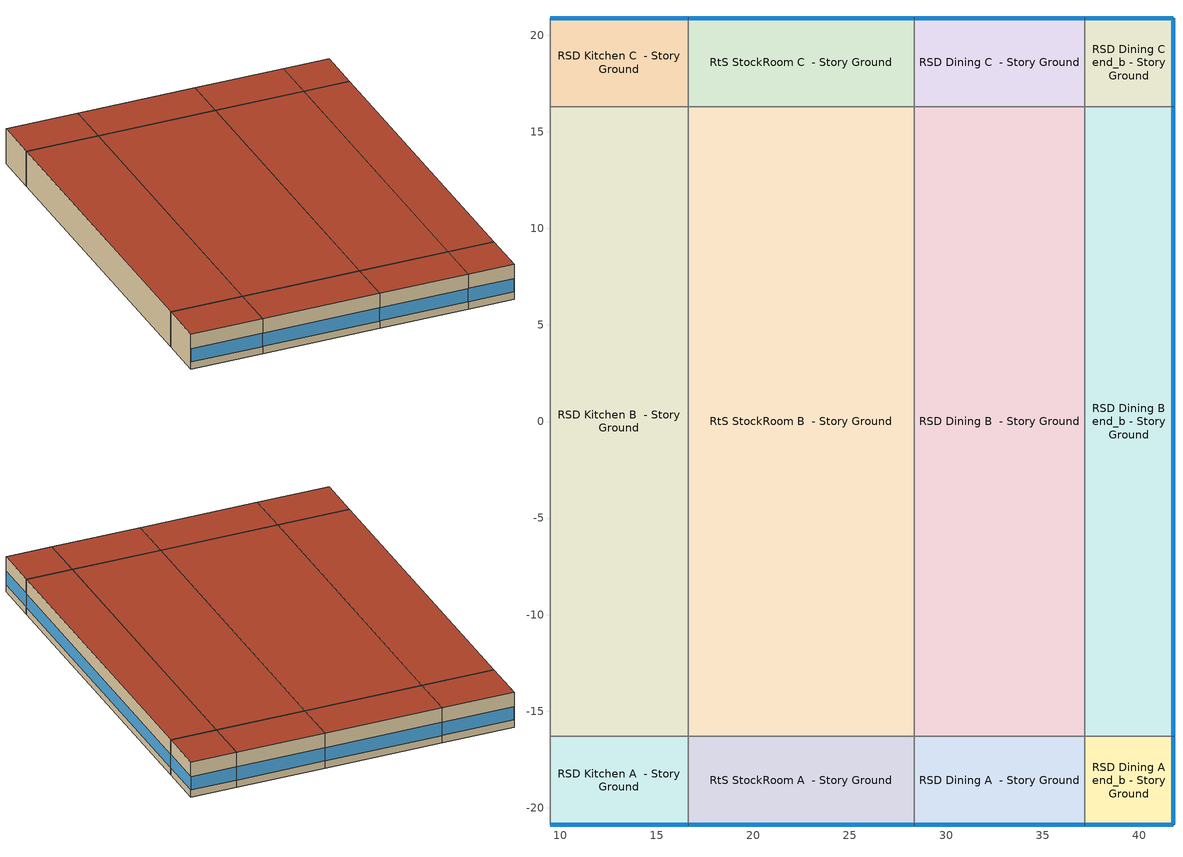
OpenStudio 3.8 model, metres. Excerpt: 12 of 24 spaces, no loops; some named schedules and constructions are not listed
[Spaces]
RSD Kitchen A  - Story Ground
 floor ground (Foundation F 126 Perim 716 Area 3276): 9.48,-20.87 9.48,-16.3 16.65,-16.3 16.65,-20.87 z0
 wall outside: 9.48,-20.87 16.65,-20.87 z0:3.66
 wall to RSD LobbyWaiting A  - Story Ground: 9.48,-16.3 9.48,-20.87 z0:3.66
 wall to RSD Kitchen B  - Story Ground: 16.65,-16.3 9.48,-16.3 z0:3.66
 wall to RtS StockRoom A  - Story Ground: 16.65,-20.87 16.65,-16.3 z0:3.66
 window (Window U-1.01 SHGC 0.74): 9.51,-20.87 16.62,-20.87 z0.76:2.16
 roof outside: 16.65,-20.87 16.65,-16.3 9.48,-16.3 9.48,-20.87 z3.66
RSD Kitchen B  - Story Ground
 floor ground (Foundation F 126 Perim 0 Area 23351): 9.48,-16.3 9.48,16.3 16.65,16.3 16.65,-16.3 z0
 wall to RSD LobbyWaiting B  - Story Ground: 9.48,16.3 9.48,-16.3 z0:3.66
 wall to RSD Kitchen C  - Story Ground: 16.65,16.3 9.48,16.3 z0:3.66
 wall to RtS StockRoom B  - Story Ground: 16.65,-16.3 16.65,16.3 z0:3.66
 roof outside: 16.65,-16.3 16.65,16.3 9.48,16.3 9.48,-16.3 z3.66
RSD Kitchen C  - Story Ground
 floor ground (Foundation F 126 Perim 716 Area 3276): 9.48,16.3 9.48,20.87 16.65,20.87 16.65,16.3 z0
 wall outside: 16.65,20.87 9.48,20.87 z0:3.66
 wall to RSD LobbyWaiting C  - Story Ground: 9.48,20.87 9.48,16.3 z0:3.66
 wall to RtS StockRoom C  - Story Ground: 16.65,16.3 16.65,20.87 z0:3.66
 window (Window U-1.01 SHGC 0.74): 16.62,20.87 9.51,20.87 z0.76:2.16
 roof outside: 16.65,16.3 16.65,20.87 9.48,20.87 9.48,16.3 z3.66
RtS StockRoom A  - Story Ground
 floor ground (Foundation F 126 Perim 1169 Area 5343): 16.65,-20.87 16.65,-16.3 28.33,-16.3 28.33,-20.87 z0
 wall outside: 16.65,-20.87 28.33,-20.87 z0:3.66
 wall to RtS StockRoom B  - Story Ground: 28.33,-16.3 16.65,-16.3 z0:3.66
 wall to RSD Dining A  - Story Ground: 28.33,-20.87 28.33,-16.3 z0:3.66
 window (Window U-1.01 SHGC 0.74): 16.67,-20.87 28.31,-20.87 z0.76:2.16
 roof outside: 28.33,-20.87 28.33,-16.3 16.65,-16.3 16.65,-20.87 z3.66
RtS StockRoom B  - Story Ground
 floor ground (Foundation F 126 Perim 0 Area 38088): 16.65,-16.3 16.65,16.3 28.33,16.3 28.33,-16.3 z0
 wall to RtS StockRoom C  - Story Ground: 28.33,16.3 16.65,16.3 z0:3.66
 wall to RSD Dining B  - Story Ground: 28.33,-16.3 28.33,16.3 z0:3.66
 roof outside: 28.33,-16.3 28.33,16.3 16.65,16.3 16.65,-16.3 z3.66
RtS StockRoom C  - Story Ground
 floor ground (Foundation F 126 Perim 1169 Area 5343): 16.65,16.3 16.65,20.87 28.33,20.87 28.33,16.3 z0
 wall outside: 28.33,20.87 16.65,20.87 z0:3.66
 wall to RSD Dining C  - Story Ground: 28.33,16.3 28.33,20.87 z0:3.66
 window (Window U-1.01 SHGC 0.74): 28.31,20.87 16.67,20.87 z0.76:2.16
 roof outside: 28.33,16.3 28.33,20.87 16.65,20.87 16.65,16.3 z3.66
RSD Dining A  - Story Ground
 floor ground (Foundation F 126 Perim 883 Area 4038): 28.33,-20.87 28.33,-16.3 37.16,-16.3 37.16,-20.87 z0
 wall outside: 28.33,-20.87 37.16,-20.87 z0:3.66
 wall to RSD Dining B  - Story Ground: 37.16,-16.3 28.33,-16.3 z0:3.66
 wall to RSD Dining A end_b - Story Ground: 37.16,-20.87 37.16,-16.3 z0:3.66
 window (Window U-1.01 SHGC 0.74): 28.36,-20.87 37.14,-20.87 z0.76:2.16
 roof outside: 37.16,-20.87 37.16,-16.3 28.33,-16.3 28.33,-20.87 z3.66
RSD Dining B  - Story Ground
 floor ground (Foundation F 126 Perim 0 Area 28789): 28.33,-16.3 28.33,16.3 37.16,16.3 37.16,-16.3 z0
 wall to RSD Dining C  - Story Ground: 37.16,16.3 28.33,16.3 z0:3.66
 wall to RSD Dining B end_b - Story Ground: 37.16,-16.3 37.16,16.3 z0:3.66
 roof outside: 37.16,-16.3 37.16,16.3 28.33,16.3 28.33,-16.3 z3.66
RSD Dining C  - Story Ground
 floor ground (Foundation F 126 Perim 883 Area 4038): 28.33,16.3 28.33,20.87 37.16,20.87 37.16,16.3 z0
 wall outside: 37.16,20.87 28.33,20.87 z0:3.66
 wall to RSD Dining C end_b - Story Ground: 37.16,16.3 37.16,20.87 z0:3.66
 window (Window U-1.01 SHGC 0.74): 37.14,20.87 28.36,20.87 z0.76:2.16
 roof outside: 37.16,16.3 37.16,20.87 28.33,20.87 28.33,16.3 z3.66
RSD Dining A end_b - Story Ground
 floor ground (Foundation F 126 Perim 914 Area 209): 37.16,-20.87 37.16,-16.3 41.74,-16.3 41.74,-20.87 z0
 wall outside: 37.16,-20.87 41.74,-20.87 41.74,-16.3 z0:3.66
 wall to RSD Dining B end_b - Story Ground: 41.74,-16.3 37.16,-16.3 z0:3.66
 window (Window U-1.01 SHGC 0.74): 37.19,-20.87 41.71,-20.87 / 41.74,-20.84 41.74,-16.32 z0.76:2.17
 roof outside: 41.74,-20.87 41.74,-16.3 37.16,-16.3 37.16,-20.87 z3.66
RSD Dining B end_b - Story Ground
 floor ground (Foundation F 126 Perim 3259 Area 14901): 37.16,-16.3 37.16,16.3 41.74,16.3 41.74,-16.3 z0
 wall outside: 41.74,-16.3 41.74,16.3 z0:3.66
 wall to RSD Dining C end_b - Story Ground: 41.74,16.3 37.16,16.3 z0:3.66
 window (Window U-1.01 SHGC 0.74): 41.74,-16.27 41.74,16.27 z0.76:2.15
 roof outside: 41.74,-16.3 41.74,16.3 37.16,16.3 37.16,-16.3 z3.66
RSD Dining C end_b - Story Ground
 floor ground (Foundation F 126 Perim 914 Area 209): 37.16,16.3 37.16,20.87 41.74,20.87 41.74,16.3 z0
 wall outside: 41.74,16.3 41.74,20.87 37.16,20.87 z0:3.66
 window (Window U-1.01 SHGC 0.74): 41.71,20.87 37.19,20.87 / 41.74,16.32 41.74,20.84 z0.76:2.17
 roof outside: 41.74,16.3 41.74,20.87 37.16,20.87 37.16,16.3 z3.66
[SizingPeriod:DesignDay] Barometric Pressure {Pa}=93048; Wind Speed {m/s}=6.4; Wind Direction {deg}=230; Rain Indicator=No; Snow Indicator=No; Day of Month=21; Day Type=SummerDesignDay; Daylight Saving Time Indicator=No; Humidity Condition Type=Wetbulb; Dry-Bulb Temperature Range Modifier Type=DefaultMultipliers; Solar Model Indicator=ASHRAETau
Name | Maximum Dry-Bulb Temperature {C} | Daily Dry-Bulb Temperature Range {deltaC} | Month | Wetbulb or DewPoint at Maximum Dry-Bulb {C} | ASHRAE Clear Sky Optical Depth for Beam Irradiance | ASHRAE Clear Sky Optical Depth for Diffuse Irradiance
Lancaster Fox Field October .4% Condns DB=>MCWB 1 | 34.2 | 17.7 | 10 | 15.6 | 0.328 | 2.525
Lancaster Fox Field September .4% Condns DB=>MCWB 1 | 38.6 | 18.3 | 9 | 18.4 | 0.314 | 2.568
[Schedule:Ruleset]
Name | Default Day Schedule | Summer Design Day Schedule | Winter Design Day Schedule
DEER Activity 161W/person | DEER Activity 161W/person Default | DEER Activity 161W/person Summer Design Day | DEER Activity 161W/person Winter Design Day
DEER Activity 220W/person | DEER Activity 220W/person Default | DEER Activity 220W/person Summer Design Day | DEER Activity 220W/person Winter Design Day
D_RSD_Ktchn_Cook_Yr | D_RSD_Ktchn_Cook_Yr Default | D_RSD_Ktchn_Cook_Yr Summer Design Day | D_RSD_Ktchn_Cook_Yr Winter Design Day
D_RSD_All_HTemp_Yr | D_RSD_All_HTemp_Yr Default | Schedule Day 56 | Schedule Day 57
D_RSD_All_CTemp_Yr | D_RSD_All_CTemp_Yr Default | Schedule Day 50 | Schedule Day 51
D_RtS_All_HTemp_Yr | D_RtS_All_HTemp_Yr Default | Schedule Day 59 | Schedule Day 60
D_RtS_All_CTemp_Yr | D_RtS_All_CTemp_Yr Default | Schedule Day 53 | Schedule Day 54
D17_RSD_Din_LF_Yr BPR Adjusted | D17_RSD_Din_LF_Yr Default 1 | D17_RSD_Din_LF_Yr Summer Design Day 1 | D17_RSD_Din_LF_Yr Winter Design Day 1
D17_RSD_Ktchn_LF_Yr BPR Adjusted | D17_RSD_Ktchn_LF_Yr Default 1 | D17_RSD_Ktchn_LF_Yr Summer Design Day 1 | D17_RSD_Ktchn_LF_Yr Winter Design Day 1
D17_RSD_LobWt_LF_Yr BPR Adjusted | D17_RSD_LobWt_LF_Yr Default 1 | D17_RSD_LobWt_LF_Yr Summer Design Day 1 | D17_RSD_LobWt_LF_Yr Winter Design Day 1
D17_RSD_Restrm_LF_Yr BPR Adjusted | D17_RSD_Restrm_LF_Yr Default 1 | D17_RSD_Restrm_LF_Yr Summer Design Day 1 | D17_RSD_Restrm_LF_Yr Winter Design Day 1
D17_RtS_Sales_LF_Yr BPR Adjusted | D17_RtS_Sales_LF_Yr Default 1 | D17_RtS_Sales_LF_Yr Summer Design Day 1 | D17_RtS_Sales_LF_Yr Winter Design Day 1
D17_RtS_Stock_LF_Yr BPR Adjusted | D17_RtS_Stock_LF_Yr Default 1 | D17_RtS_Stock_LF_Yr Summer Design Day 1 | D17_RtS_Stock_LF_Yr Winter Design Day 1
D_RSD_Din_Misc_Yr BPR Adjusted | D_RSD_Din_Misc_Yr Default 1 | D_RSD_Din_Misc_Yr Summer Design Day 1 | D_RSD_Din_Misc_Yr Winter Design Day 1
D_RSD_Ktchn_Misc_Yr BPR Adjusted | D_RSD_Ktchn_Misc_Yr Default 1 | D_RSD_Ktchn_Misc_Yr Summer Design Day 1 | D_RSD_Ktchn_Misc_Yr Winter Design Day 1
D_RtS_All_Misc_Yr BPR Adjusted | D_RtS_All_Misc_Yr Default 1 | D_RtS_All_Misc_Yr Summer Design Day 1 | D_RtS_All_Misc_Yr Winter Design Day 1
[Schedule:Day]
DEER Activity 161W/person Default; autogen DEER Activity 161W/person 0_day_sch: Average, 24, 0, 161
DEER Activity 161W/person Winter Design Day; DEER Activity 161W/person Summer Design Day: 24, 0, 161
D17_RSD_Din_LF_Yr Wknd Day; D17_RSD_LobWt_LF_Yr Wknd Day; D17_RSD_Restrm_LF_Yr Wknd Day: Average, 0, 15, 0.8, 0, 30, 0.75322, 0, 45, 0.706439, 1, 0, 0.659659, 1, 15, 0.612879, 1, 30, 0.566098, 1, 45, 0.519318, 2, 0, 0.472538, 2, 15, 0.425758, 2, 30, 0.377538, 2, 45, 0.329318, 3, 0, 0.281098, 3, 15, 0.232879, 3, 30, 0.184659, 3, 45, 0.136439, 4, 0, 0.0882197, 4, 15, 0.04, 5, 45, 0.04, 6, 0, 0.133417, 6, 15, 0.226833, 6, 30, 0.32025, 6, 45, 0.413667, 7, 0, 0.51025, 7, 15, 0.606833, 7, 30, 0.703417, 7, 45, 0.8, 24, 0, 0.8
D_RSD_Din_Misc_Yr Wknd Day; D_RSD_Ktchn_Misc_Yr Wknd Day: Average, 0, 45, 1, 1, 0, 0.985294, 1, 15, 0.970588, 1, 30, 0.955882, 1, 45, 0.941176, 2, 0, 0.852941, 2, 15, 0.764706, 2, 30, 0.676471, 2, 45, 0.588235, 3, 0, 0.441176, 3, 15, 0.294118, 3, 30, 0.147059, 3, 45, 0, 4, 0, 0.0441176, 4, 15, 0.0882353, 4, 30, 0.132353, 4, 45, 0.176471, 5, 0, 0.220588, 5, 15, 0.264706, 5, 30, 0.308824, 5, 45, 0.352941, 6, 0, 0.367647, 6, 15, 0.382353, 6, 30, 0.397059, 6, 45, 0.411765, 8, 45, 0.411765, 9, 0, 0.5, 9, 15, 0.588235, 9, 30, 0.676471, 9, 45, 0.764706, 10, 0, 0.823529, 10, 15, 0.882353, 10, 30, 0.941176, 10, 45, 1, 24, 0, 1
DEER Activity 220W/person Default; autogen DEER Activity 220W/person 0_day_sch: Average, 24, 0, 220
DEER Activity 220W/person Winter Design Day; DEER Activity 220W/person Summer Design Day: 24, 0, 220
D17_RSD_Ktchn_LF_Yr Wknd Day: Average, 0, 15, 0.8, 0, 30, 0.762, 0, 45, 0.724, 1, 0, 0.686, 1, 15, 0.648, 1, 30, 0.61, 1, 45, 0.572, 2, 0, 0.534, 2, 15, 0.496, 2, 30, 0.439, 2, 45, 0.382, 3, 0, 0.325, 3, 15, 0.268, 3, 30, 0.211, 3, 45, 0.154, 4, 0, 0.097, 4, 15, 0.04, 4, 30, 0.097, 4, 45, 0.154, 5, 0, 0.211, 5, 15, 0.268, 5, 30, 0.325, 5, 45, 0.382, 6, 0, 0.439, 6, 15, 0.496, 6, 30, 0.534, 6, 45, 0.572, 7, 0, 0.61, 7, 15, 0.648, 7, 30, 0.686, 7, 45, 0.724, 8, 0, 0.762, 8, 15, 0.8, 24, 0, 0.8
D_RSD_Ktchn_Cook_Yr Default; autogen D_RSD_Ktchn_Cook_Yr 0_day_sch: Average, 0, 15, 0.05925, 0, 30, 0, 6, 30, 0, 6, 45, 0.074, 7, 0, 0.148, 7, 15, 0.222, 7, 30, 0.296, 7, 45, 0.3495, 8, 0, 0.403, 8, 15, 0.4565, 8, 30, 0.51, 8, 45, 0.5175, 9, 0, 0.525, 9, 15, 0.5325, 9, 30, 0.54, 9, 45, 0.52, 10, 0, 0.5, 10, 15, 0.48, 10, 30, 0.46, 10, 45, 0.455, 11, 0, 0.45, 11, 15, 0.445, 11, 30, 0.44, 11, 45, 0.4375, 12, 0, 0.435, 12, 15, 0.4325, 12, 30, 0.43, 12, 45, 0.455, 13, 0, 0.48, 13, 15, 0.505, 13, 30, 0.53, 13, 45, 0.52, 14, 0, 0.51, 14, 15, 0.5, 14, 30, 0.49, 17, 30, 0.49, 17, 45, 0.505, 18, 0, 0.52, 18, 15, 0.535, 18, 30, 0.55, 18, 45, 0.5375, 19, 0, 0.525, 19, 15, 0.5125, 19, 30, 0.5, 19, 45, 0.4575, 20, 0, 0.415, 20, 15, 0.3725, 20, 30, 0.33, 20, 45, 0.32875, 21, 0, 0.3275, 21, 15, 0.32625, 21, 30, 0.325, 21, 45, 0.31025, 22, 0, 0.2955, 22, 15, 0.28075, 22, 30, 0.266, 22, 45, 0.25875, 23, 0, 0.2515, 23, 15, 0.24425, 23, 30, 0.237, 23, 45, 0.17775, 24, 0, 0.1185
D_RSD_Ktchn_Cook_Yr Summer Design Day: 24, 0, 1
D17_RtS_Sales_LF_Yr Wknd Day: Average, 0, 15, 0.068, 0, 30, 0.049, 0, 45, 0.03, 4, 45, 0.03, 5, 0, 0.049, 5, 15, 0.068, 5, 30, 0.087, 5, 45, 0.106, 6, 0, 0.137667, 6, 15, 0.169333, 6, 30, 0.201, 6, 45, 0.232667, 7, 0, 0.270667, 7, 15, 0.308667, 7, 30, 0.346667, 7, 45, 0.384667, 8, 0, 0.406833, 8, 15, 0.429, 8, 30, 0.451167, 8, 45, 0.473333, 9, 0, 0.489167, 9, 15, 0.505, 9, 30, 0.520833, 9, 45, 0.536667, 10, 0, 0.5525, 10, 15, 0.568333, 10, 30, 0.584167, 10, 45, 0.6, 15, 45, 0.6, 16, 0, 0.584167, 16, 15, 0.568333, 16, 30, 0.5525, 16, 45, 0.536667, 17, 0, 0.520833, 17, 15, 0.505, 17, 30, 0.489167, 17, 45, 0.473333, 18, 0, 0.4575, 18, 15, 0.441667, 18, 30, 0.425833, 18, 45, 0.41, 19, 0, 0.403667, 19, 15, 0.397333, 19, 30, 0.391, 19, 45, 0.384667, 20, 0, 0.378333, 20, 15, 0.372, 20, 30, 0.365667, 20, 45, 0.359333, 21, 0, 0.353, 21, 15, 0.346667, 21, 30, 0.340333, 21, 45, 0.334, 22, 0, 0.327667, 22, 15, 0.321333, 22, 30, 0.315, 22, 45, 0.308667, 23, 0, 0.258, 23, 15, 0.207333, 23, 30, 0.156667, 23, 45, 0.106, 24, 0, 0.087
D_RtS_All_Misc_Yr Sat Day: Average, 6, 45, 0, 7, 0, 0.09, 7, 15, 0.18, 7, 30, 0.27, 7, 45, 0.36, 8, 0, 0.495, 8, 15, 0.63, 8, 30, 0.765, 8, 45, 0.9, 17, 45, 0.9, 18, 0, 0.81, 18, 15, 0.72, 18, 30, 0.63, 18, 45, 0.54, 19, 0, 0.51, 19, 15, 0.48, 19, 30, 0.45, 19, 45, 0.42, 20, 0, 0.39, 20, 15, 0.36, 20, 30, 0.33, 20, 45, 0.3, 21, 0, 0.27, 21, 15, 0.24, 21, 30, 0.21, 21, 45, 0.18, 22, 0, 0.2025, 22, 15, 0.225, 22, 30, 0.2475, 22, 45, 0.27, 23, 0, 0.2025, 23, 15, 0.135, 23, 30, 0.0675, 23, 45, 0, 24, 0, 0
D_RtS_All_Misc_Yr Sun Day: Average, 7, 45, 0, 8, 0, 0.09, 8, 15, 0.18, 8, 30, 0.27, 8, 45, 0.36, 9, 0, 0.405, 9, 15, 0.45, 9, 30, 0.495, 9, 45, 0.54, 10, 0, 0.63, 10, 15, 0.72, 10, 30, 0.81, 10, 45, 0.9, 16, 45, 0.9, 17, 0, 0.855, 17, 15, 0.81, 17, 30, 0.765, 17, 45, 0.72, 18, 0, 0.675, 18, 15, 0.63, 18, 30, 0.585, 18, 45, 0.54, 19, 0, 0.525, 19, 15, 0.51, 19, 30, 0.495, 19, 45, 0.48, 20, 0, 0.465, 20, 15, 0.45, 20, 30, 0.435, 20, 45, 0.42, 21, 0, 0.405, 21, 15, 0.39, 21, 30, 0.375, 21, 45, 0.36, 22, 0, 0.315, 22, 15, 0.27, 22, 30, 0.225, 22, 45, 0.18, 23, 0, 0.135, 23, 15, 0.09, 23, 30, 0.045, 23, 45, 0, 24, 0, 0
D17_RtS_Stock_LF_Yr Wknd Day: Average, 0, 15, 0.0930527, 0, 30, 0.0910345, 0, 45, 0.0890162, 1, 0, 0.0827091, 1, 15, 0.076402, 1, 30, 0.0700949, 1, 45, 0.0637879, 2, 0, 0.0587983, 2, 15, 0.0538086, 2, 30, 0.048819, 2, 45, 0.0216285, 3, 0, 0.0215164, 3, 15, 0.0214043, 3, 30, 0.0212921, 3, 45, 0.02118, 4, 0, 0.0223293, 4, 15, 0.0234786, 4, 30, 0.0246279, 4, 45, 0.0257772, 5, 0, 0.0323085, 5, 15, 0.0388398, 5, 30, 0.0453712, 5, 45, 0.0519025, 6, 0, 0.0660864, 6, 15, 0.0802704, 6, 30, 0.0944543, 6, 45, 0.108638, 7, 0, 0.125317, 7, 15, 0.141996, 7, 30, 0.158674, 7, 45, 0.175353, 8, 0, 0.194022, 8, 15, 0.212691, 8, 30, 0.23136, 8, 45, 0.250029, 9, 0, 0.272398, 9, 15, 0.294767, 9, 30, 0.317136, 9, 45, 0.339506, 10, 0, 0.349569, 10, 15, 0.359632, 10, 30, 0.369695, 10, 45, 0.379759, 11, 0, 0.385982, 11, 15, 0.392205, 11, 30, 0.398428, 11, 45, 0.404651, 12, 0, 0.40623, 12, 15, 0.407809, 12, 30, 0.409388, 12, 45, 0.410967, 13, 0, 0.412546, 13, 15, 0.414125, 13, 30, 0.415704, 13, 45, 0.417284, 14, 0, 0.418863, 14, 15, 0.420442, 14, 30, 0.422021, 14, 45, 0.4236, 15, 0, 0.422002, 15, 15, 0.420404, 15, 30, 0.418807, 15, 45, 0.417209, 16, 0, 0.412023, 16, 15, 0.406837, 16, 30, 0.401651, 16, 45, 0.396466, 17, 0, 0.381889, 17, 15, 0.367313, 17, 30, 0.352736, 17, 45, 0.33816, 18, 0, 0.311923, 18, 15, 0.285685, 18, 30, 0.259448, 18, 45, 0.23321, 19, 0, 0.228566, 19, 15, 0.223922, 19, 30, 0.219279, 19, 45, 0.214635, 20, 0, 0.209991, 20, 15, 0.205347, 20, 30, 0.200703, 20, 45, 0.196059, 21, 0, 0.191415, 21, 15, 0.186771, 21, 30, 0.182127, 21, 45, 0.177484, 22, 0, 0.162206, 22, 15, 0.146929, 22, 30, 0.131652, 22, 45, 0.116375, 23, 0, 0.111554, 23, 15, 0.106732, 23, 30, 0.101911, 23, 45, 0.0970893, 24, 0, 0.095071
D_RSD_All_HTemp_Yr Default; autogen D_RSD_All_HTemp_Yr 0_day_sch; autogen D_RtS_All_HTemp_Yr 0_day_sch: Average, 24, 0, 19.4444
D_RSD_All_CTemp_Yr Default; autogen D_RSD_All_CTemp_Yr 0_day_sch; autogen D_RtS_All_CTemp_Yr 0_day_sch: Average, 24, 0, 21.6667
Schedule Day 50; Schedule Day 51: 24, 0, 21.6667
Schedule Day 56; Schedule Day 57: 24, 0, 19.4444
[Schedule:Rule]
autogen DEER Activity 161W/person 0: Schedule Ruleset=DEER Activity 161W/person; Rule Order=0; Day Schedule=autogen DEER Activity 161W/person 0_day_sch; Apply Sunday=Yes; Apply Monday=Yes; Apply Tuesday=Yes; Apply Wednesday=Yes; Apply Thursday=Yes; Apply Friday=Yes; Apply Saturday=Yes; Date Specification Type=SpecificDates; Specific Month 1=1; Specific Day 1=6; Specific Month 2=1; Specific Day 2=7; Specific Month 3=1; Specific Day 3=13; Specific Month 4=1; Specific Day 4=14; Specific Month 5=1; Specific Day 5=20; Specific Month 6=1; Specific Day 6=21; Specific Month 7=1; Specific Day 7=27; Specific Month 8=1; Specific Day 8=28; Specific Month 9=2; Specific Day 9=3; Specific Month 10=2; Specific Day 10=4; Specific Month 11=2; Specific Day 11=10; Specific Month 12=2; Specific Day 12=11; Specific Month 13=2; Specific Day 13=17; Specific Month 14=2; Specific Day 14=18; Specific Month 15=2; Specific Day 15=24; Specific Month 16=2; Specific Day 16=25; Specific Month 17=3; Specific Day 17=3; Specific Month 18=3; Specific Day 18=4; Specific Month 19=3; Specific Day 19=10; Specific Month 20=3; Specific Day 20=11; Specific Month 21=3; Specific Day 21=17; Specific Month 22=3; Specific Day 22=18; Specific Month 23=3; Specific Day 23=24; Specific Month 24=3; Specific Day 24=25; Specific Month 25=3; Specific Day 25=31; Specific Month 26=4; Specific Day 26=1; Specific Month 27=4; Specific Day 27=7; Specific Month 28=4; Specific Day 28=8; Specific Month 29=4; Specific Day 29=14; Specific Month 30=4; Specific Day 30=15; Specific Month 31=4; Specific Day 31=21; Specific Month 32=4; Specific Day 32=22; Specific Month 33=4; Specific Day 33=28; Specific Month 34=4; Specific Day 34=29; Specific Month 35=5; Specific Day 35=5; Specific Month 36=5; Specific Day 36=6; Specific Month 37=5; Specific Day 37=12; Specific Month 38=5; Specific Day 38=13; Specific Month 39=5; Specific Day 39=19; Specific Month 40=5; Specific Day 40=20; Specific Month 41=5; Specific Day 41=26; Specific Month 42=5; Specific Day 42=27; Specific Month 43=6; Specific Day 43=2; Specific Month 44=6; Specific Day 44=3; Specific Month 45=6; Specific Day 45=9; Specific Month 46=6; Specific Day 46=10; Specific Month 47=6; Specific Day 47=16; Specific Month 48=6; Specific Day 48=17; Specific Month 49=6; Specific Day 49=23; Specific Month 50=6; Specific Day 50=24; Specific Month 51=6; Specific Day 51=30; Specific Month 52=7; Specific Day 52=1; Specific Month 53=7; Specific Day 53=7; Specific Month 54=7; Specific Day 54=8; Specific Month 55=7; Specific Day 55=14; Specific Month 56=7; Specific Day 56=15; Specific Month 57=7; Specific Day 57=21; Specific Month 58=7; Specific Day 58=22; Specific Month 59=7; Specific Day 59=28; Specific Month 60=7; Specific Day 60=29; Specific Month 61=8; Specific Day 61=4; Specific Month 62=8; Specific Day 62=5; Specific Month 63=8; Specific Day 63=11; Specific Month 64=8; Specific Day 64=12; Specific Month 65=8; Specific Day 65=18; Specific Month 66=8; Specific Day 66=19; Specific Month 67=8; Specific Day 67=25; Specific Month 68=8; Specific Day 68=26; Specific Month 69=9; Specific Day 69=1; Specific Month 70=9; Specific Day 70=2; Specific Month 71=9; Specific Day 71=8; Specific Month 72=9; Specific Day 72=9; Specific Month 73=9; Specific Day 73=15; Specific Month 74=9; Specific Day 74=16; Specific Month 75=9; Specific Day 75=22; Specific Month 76=9; Specific Day 76=23; Specific Month 77=9; Specific Day 77=29; Specific Month 78=9; Specific Day 78=30; Specific Month 79=10; Specific Day 79=6; Specific Month 80=10; Specific Day 80=7; Specific Month 81=10; Specific Day 81=13; Specific Month 82=10; Specific Day 82=14; Specific Month 83=10; Specific Day 83=20; Specific Month 84=10; Specific Day 84=21; Specific Month 85=10; Specific Day 85=27; Specific Month 86=10; Specific Day 86=28; Specific Month 87=11; Specific Day 87=3; Specific Month 88=11; Specific Day 88=4; Specific Month 89=11; Specific Day 89=10; Specific Month 90=11; Specific Day 90=11; Specific Month 91=11; Specific Day 91=17; Specific Month 92=11; Specific Day 92=18; Specific Month 93=11; Specific Day 93=24; Specific Month 94=11; Specific Day 94=25; Specific Month 95=12; Specific Day 95=1; Specific Month 96=12; Specific Day 96=2; Specific Month 97=12; Specific Day 97=8; Specific Month 98=12; Specific Day 98=9; Specific Month 99=12; Specific Day 99=15; Specific Month 100=12; Specific Day 100=16; Specific Month 101=12; Specific Day 101=22; Specific Month 102=12; Specific Day 102=23; Specific Month 103=12; Specific Day 103=29; Specific Month 104=12; Specific Day 104=30
autogen DEER Activity 220W/person 0: Schedule Ruleset=DEER Activity 220W/person; Rule Order=0; Day Schedule=autogen DEER Activity 220W/person 0_day_sch; Apply Sunday=Yes; Apply Monday=Yes; Apply Tuesday=Yes; Apply Wednesday=Yes; Apply Thursday=Yes; Apply Friday=Yes; Apply Saturday=Yes; Date Specification Type=SpecificDates; Specific Month 1=1; Specific Day 1=6; Specific Month 2=1; Specific Day 2=7; Specific Month 3=1; Specific Day 3=13; Specific Month 4=1; Specific Day 4=14; Specific Month 5=1; Specific Day 5=20; Specific Month 6=1; Specific Day 6=21; Specific Month 7=1; Specific Day 7=27; Specific Month 8=1; Specific Day 8=28; Specific Month 9=2; Specific Day 9=3; Specific Month 10=2; Specific Day 10=4; Specific Month 11=2; Specific Day 11=10; Specific Month 12=2; Specific Day 12=11; Specific Month 13=2; Specific Day 13=17; Specific Month 14=2; Specific Day 14=18; Specific Month 15=2; Specific Day 15=24; Specific Month 16=2; Specific Day 16=25; Specific Month 17=3; Specific Day 17=3; Specific Month 18=3; Specific Day 18=4; Specific Month 19=3; Specific Day 19=10; Specific Month 20=3; Specific Day 20=11; Specific Month 21=3; Specific Day 21=17; Specific Month 22=3; Specific Day 22=18; Specific Month 23=3; Specific Day 23=24; Specific Month 24=3; Specific Day 24=25; Specific Month 25=3; Specific Day 25=31; Specific Month 26=4; Specific Day 26=1; Specific Month 27=4; Specific Day 27=7; Specific Month 28=4; Specific Day 28=8; Specific Month 29=4; Specific Day 29=14; Specific Month 30=4; Specific Day 30=15; Specific Month 31=4; Specific Day 31=21; Specific Month 32=4; Specific Day 32=22; Specific Month 33=4; Specific Day 33=28; Specific Month 34=4; Specific Day 34=29; Specific Month 35=5; Specific Day 35=5; Specific Month 36=5; Specific Day 36=6; Specific Month 37=5; Specific Day 37=12; Specific Month 38=5; Specific Day 38=13; Specific Month 39=5; Specific Day 39=19; Specific Month 40=5; Specific Day 40=20; Specific Month 41=5; Specific Day 41=26; Specific Month 42=5; Specific Day 42=27; Specific Month 43=6; Specific Day 43=2; Specific Month 44=6; Specific Day 44=3; Specific Month 45=6; Specific Day 45=9; Specific Month 46=6; Specific Day 46=10; Specific Month 47=6; Specific Day 47=16; Specific Month 48=6; Specific Day 48=17; Specific Month 49=6; Specific Day 49=23; Specific Month 50=6; Specific Day 50=24; Specific Month 51=6; Specific Day 51=30; Specific Month 52=7; Specific Day 52=1; Specific Month 53=7; Specific Day 53=7; Specific Month 54=7; Specific Day 54=8; Specific Month 55=7; Specific Day 55=14; Specific Month 56=7; Specific Day 56=15; Specific Month 57=7; Specific Day 57=21; Specific Month 58=7; Specific Day 58=22; Specific Month 59=7; Specific Day 59=28; Specific Month 60=7; Specific Day 60=29; Specific Month 61=8; Specific Day 61=4; Specific Month 62=8; Specific Day 62=5; Specific Month 63=8; Specific Day 63=11; Specific Month 64=8; Specific Day 64=12; Specific Month 65=8; Specific Day 65=18; Specific Month 66=8; Specific Day 66=19; Specific Month 67=8; Specific Day 67=25; Specific Month 68=8; Specific Day 68=26; Specific Month 69=9; Specific Day 69=1; Specific Month 70=9; Specific Day 70=2; Specific Month 71=9; Specific Day 71=8; Specific Month 72=9; Specific Day 72=9; Specific Month 73=9; Specific Day 73=15; Specific Month 74=9; Specific Day 74=16; Specific Month 75=9; Specific Day 75=22; Specific Month 76=9; Specific Day 76=23; Specific Month 77=9; Specific Day 77=29; Specific Month 78=9; Specific Day 78=30; Specific Month 79=10; Specific Day 79=6; Specific Month 80=10; Specific Day 80=7; Specific Month 81=10; Specific Day 81=13; Specific Month 82=10; Specific Day 82=14; Specific Month 83=10; Specific Day 83=20; Specific Month 84=10; Specific Day 84=21; Specific Month 85=10; Specific Day 85=27; Specific Month 86=10; Specific Day 86=28; Specific Month 87=11; Specific Day 87=3; Specific Month 88=11; Specific Day 88=4; Specific Month 89=11; Specific Day 89=10; Specific Month 90=11; Specific Day 90=11; Specific Month 91=11; Specific Day 91=17; Specific Month 92=11; Specific Day 92=18; Specific Month 93=11; Specific Day 93=24; Specific Month 94=11; Specific Day 94=25; Specific Month 95=12; Specific Day 95=1; Specific Month 96=12; Specific Day 96=2; Specific Month 97=12; Specific Day 97=8; Specific Month 98=12; Specific Day 98=9; Specific Month 99=12; Specific Day 99=15; Specific Month 100=12; Specific Day 100=16; Specific Month 101=12; Specific Day 101=22; Specific Month 102=12; Specific Day 102=23; Specific Month 103=12; Specific Day 103=29; Specific Month 104=12; Specific Day 104=30
autogen D_RSD_All_CTemp_Yr 0: Schedule Ruleset=D_RSD_All_CTemp_Yr; Rule Order=0; Day Schedule=autogen D_RSD_All_CTemp_Yr 0_day_sch; Apply Sunday=Yes; Apply Monday=Yes; Apply Tuesday=Yes; Apply Wednesday=Yes; Apply Thursday=Yes; Apply Friday=Yes; Apply Saturday=Yes; Date Specification Type=SpecificDates; Specific Month 1=1; Specific Day 1=6; Specific Month 2=1; Specific Day 2=7; Specific Month 3=1; Specific Day 3=13; Specific Month 4=1; Specific Day 4=14; Specific Month 5=1; Specific Day 5=20; Specific Month 6=1; Specific Day 6=21; Specific Month 7=1; Specific Day 7=27; Specific Month 8=1; Specific Day 8=28; Specific Month 9=2; Specific Day 9=3; Specific Month 10=2; Specific Day 10=4; Specific Month 11=2; Specific Day 11=10; Specific Month 12=2; Specific Day 12=11; Specific Month 13=2; Specific Day 13=17; Specific Month 14=2; Specific Day 14=18; Specific Month 15=2; Specific Day 15=24; Specific Month 16=2; Specific Day 16=25; Specific Month 17=3; Specific Day 17=3; Specific Month 18=3; Specific Day 18=4; Specific Month 19=3; Specific Day 19=10; Specific Month 20=3; Specific Day 20=11; Specific Month 21=3; Specific Day 21=17; Specific Month 22=3; Specific Day 22=18; Specific Month 23=3; Specific Day 23=24; Specific Month 24=3; Specific Day 24=25; Specific Month 25=3; Specific Day 25=31; Specific Month 26=4; Specific Day 26=1; Specific Month 27=4; Specific Day 27=7; Specific Month 28=4; Specific Day 28=8; Specific Month 29=4; Specific Day 29=14; Specific Month 30=4; Specific Day 30=15; Specific Month 31=4; Specific Day 31=21; Specific Month 32=4; Specific Day 32=22; Specific Month 33=4; Specific Day 33=28; Specific Month 34=4; Specific Day 34=29; Specific Month 35=5; Specific Day 35=5; Specific Month 36=5; Specific Day 36=6; Specific Month 37=5; Specific Day 37=12; Specific Month 38=5; Specific Day 38=13; Specific Month 39=5; Specific Day 39=19; Specific Month 40=5; Specific Day 40=20; Specific Month 41=5; Specific Day 41=26; Specific Month 42=5; Specific Day 42=27; Specific Month 43=6; Specific Day 43=2; Specific Month 44=6; Specific Day 44=3; Specific Month 45=6; Specific Day 45=9; Specific Month 46=6; Specific Day 46=10; Specific Month 47=6; Specific Day 47=16; Specific Month 48=6; Specific Day 48=17; Specific Month 49=6; Specific Day 49=23; Specific Month 50=6; Specific Day 50=24; Specific Month 51=6; Specific Day 51=30; Specific Month 52=7; Specific Day 52=1; Specific Month 53=7; Specific Day 53=7; Specific Month 54=7; Specific Day 54=8; Specific Month 55=7; Specific Day 55=14; Specific Month 56=7; Specific Day 56=15; Specific Month 57=7; Specific Day 57=21; Specific Month 58=7; Specific Day 58=22; Specific Month 59=7; Specific Day 59=28; Specific Month 60=7; Specific Day 60=29; Specific Month 61=8; Specific Day 61=4; Specific Month 62=8; Specific Day 62=5; Specific Month 63=8; Specific Day 63=11; Specific Month 64=8; Specific Day 64=12; Specific Month 65=8; Specific Day 65=18; Specific Month 66=8; Specific Day 66=19; Specific Month 67=8; Specific Day 67=25; Specific Month 68=8; Specific Day 68=26; Specific Month 69=9; Specific Day 69=1; Specific Month 70=9; Specific Day 70=2; Specific Month 71=9; Specific Day 71=8; Specific Month 72=9; Specific Day 72=9; Specific Month 73=9; Specific Day 73=15; Specific Month 74=9; Specific Day 74=16; Specific Month 75=9; Specific Day 75=22; Specific Month 76=9; Specific Day 76=23; Specific Month 77=9; Specific Day 77=29; Specific Month 78=9; Specific Day 78=30; Specific Month 79=10; Specific Day 79=6; Specific Month 80=10; Specific Day 80=7; Specific Month 81=10; Specific Day 81=13; Specific Month 82=10; Specific Day 82=14; Specific Month 83=10; Specific Day 83=20; Specific Month 84=10; Specific Day 84=21; Specific Month 85=10; Specific Day 85=27; Specific Month 86=10; Specific Day 86=28; Specific Month 87=11; Specific Day 87=3; Specific Month 88=11; Specific Day 88=4; Specific Month 89=11; Specific Day 89=10; Specific Month 90=11; Specific Day 90=11; Specific Month 91=11; Specific Day 91=17; Specific Month 92=11; Specific Day 92=18; Specific Month 93=11; Specific Day 93=24; Specific Month 94=11; Specific Day 94=25; Specific Month 95=12; Specific Day 95=1; Specific Month 96=12; Specific Day 96=2; Specific Month 97=12; Specific Day 97=8; Specific Month 98=12; Specific Day 98=9; Specific Month 99=12; Specific Day 99=15; Specific Month 100=12; Specific Day 100=16; Specific Month 101=12; Specific Day 101=22; Specific Month 102=12; Specific Day 102=23; Specific Month 103=12; Specific Day 103=29; Specific Month 104=12; Specific Day 104=30
autogen D_RSD_All_HTemp_Yr 0: Schedule Ruleset=D_RSD_All_HTemp_Yr; Rule Order=0; Day Schedule=autogen D_RSD_All_HTemp_Yr 0_day_sch; Apply Sunday=Yes; Apply Monday=Yes; Apply Tuesday=Yes; Apply Wednesday=Yes; Apply Thursday=Yes; Apply Friday=Yes; Apply Saturday=Yes; Date Specification Type=SpecificDates; Specific Month 1=1; Specific Day 1=6; Specific Month 2=1; Specific Day 2=7; Specific Month 3=1; Specific Day 3=13; Specific Month 4=1; Specific Day 4=14; Specific Month 5=1; Specific Day 5=20; Specific Month 6=1; Specific Day 6=21; Specific Month 7=1; Specific Day 7=27; Specific Month 8=1; Specific Day 8=28; Specific Month 9=2; Specific Day 9=3; Specific Month 10=2; Specific Day 10=4; Specific Month 11=2; Specific Day 11=10; Specific Month 12=2; Specific Day 12=11; Specific Month 13=2; Specific Day 13=17; Specific Month 14=2; Specific Day 14=18; Specific Month 15=2; Specific Day 15=24; Specific Month 16=2; Specific Day 16=25; Specific Month 17=3; Specific Day 17=3; Specific Month 18=3; Specific Day 18=4; Specific Month 19=3; Specific Day 19=10; Specific Month 20=3; Specific Day 20=11; Specific Month 21=3; Specific Day 21=17; Specific Month 22=3; Specific Day 22=18; Specific Month 23=3; Specific Day 23=24; Specific Month 24=3; Specific Day 24=25; Specific Month 25=3; Specific Day 25=31; Specific Month 26=4; Specific Day 26=1; Specific Month 27=4; Specific Day 27=7; Specific Month 28=4; Specific Day 28=8; Specific Month 29=4; Specific Day 29=14; Specific Month 30=4; Specific Day 30=15; Specific Month 31=4; Specific Day 31=21; Specific Month 32=4; Specific Day 32=22; Specific Month 33=4; Specific Day 33=28; Specific Month 34=4; Specific Day 34=29; Specific Month 35=5; Specific Day 35=5; Specific Month 36=5; Specific Day 36=6; Specific Month 37=5; Specific Day 37=12; Specific Month 38=5; Specific Day 38=13; Specific Month 39=5; Specific Day 39=19; Specific Month 40=5; Specific Day 40=20; Specific Month 41=5; Specific Day 41=26; Specific Month 42=5; Specific Day 42=27; Specific Month 43=6; Specific Day 43=2; Specific Month 44=6; Specific Day 44=3; Specific Month 45=6; Specific Day 45=9; Specific Month 46=6; Specific Day 46=10; Specific Month 47=6; Specific Day 47=16; Specific Month 48=6; Specific Day 48=17; Specific Month 49=6; Specific Day 49=23; Specific Month 50=6; Specific Day 50=24; Specific Month 51=6; Specific Day 51=30; Specific Month 52=7; Specific Day 52=1; Specific Month 53=7; Specific Day 53=7; Specific Month 54=7; Specific Day 54=8; Specific Month 55=7; Specific Day 55=14; Specific Month 56=7; Specific Day 56=15; Specific Month 57=7; Specific Day 57=21; Specific Month 58=7; Specific Day 58=22; Specific Month 59=7; Specific Day 59=28; Specific Month 60=7; Specific Day 60=29; Specific Month 61=8; Specific Day 61=4; Specific Month 62=8; Specific Day 62=5; Specific Month 63=8; Specific Day 63=11; Specific Month 64=8; Specific Day 64=12; Specific Month 65=8; Specific Day 65=18; Specific Month 66=8; Specific Day 66=19; Specific Month 67=8; Specific Day 67=25; Specific Month 68=8; Specific Day 68=26; Specific Month 69=9; Specific Day 69=1; Specific Month 70=9; Specific Day 70=2; Specific Month 71=9; Specific Day 71=8; Specific Month 72=9; Specific Day 72=9; Specific Month 73=9; Specific Day 73=15; Specific Month 74=9; Specific Day 74=16; Specific Month 75=9; Specific Day 75=22; Specific Month 76=9; Specific Day 76=23; Specific Month 77=9; Specific Day 77=29; Specific Month 78=9; Specific Day 78=30; Specific Month 79=10; Specific Day 79=6; Specific Month 80=10; Specific Day 80=7; Specific Month 81=10; Specific Day 81=13; Specific Month 82=10; Specific Day 82=14; Specific Month 83=10; Specific Day 83=20; Specific Month 84=10; Specific Day 84=21; Specific Month 85=10; Specific Day 85=27; Specific Month 86=10; Specific Day 86=28; Specific Month 87=11; Specific Day 87=3; Specific Month 88=11; Specific Day 88=4; Specific Month 89=11; Specific Day 89=10; Specific Month 90=11; Specific Day 90=11; Specific Month 91=11; Specific Day 91=17; Specific Month 92=11; Specific Day 92=18; Specific Month 93=11; Specific Day 93=24; Specific Month 94=11; Specific Day 94=25; Specific Month 95=12; Specific Day 95=1; Specific Month 96=12; Specific Day 96=2; Specific Month 97=12; Specific Day 97=8; Specific Month 98=12; Specific Day 98=9; Specific Month 99=12; Specific Day 99=15; Specific Month 100=12; Specific Day 100=16; Specific Month 101=12; Specific Day 101=22; Specific Month 102=12; Specific Day 102=23; Specific Month 103=12; Specific Day 103=29; Specific Month 104=12; Specific Day 104=30
autogen D_RSD_Ktchn_Cook_Yr 0: Schedule Ruleset=D_RSD_Ktchn_Cook_Yr; Rule Order=0; Day Schedule=autogen D_RSD_Ktchn_Cook_Yr 0_day_sch; Apply Sunday=Yes; Apply Monday=Yes; Apply Tuesday=Yes; Apply Wednesday=Yes; Apply Thursday=Yes; Apply Friday=Yes; Apply Saturday=Yes; Date Specification Type=SpecificDates; Specific Month 1=1; Specific Day 1=6; Specific Month 2=1; Specific Day 2=7; Specific Month 3=1; Specific Day 3=13; Specific Month 4=1; Specific Day 4=14; Specific Month 5=1; Specific Day 5=20; Specific Month 6=1; Specific Day 6=21; Specific Month 7=1; Specific Day 7=27; Specific Month 8=1; Specific Day 8=28; Specific Month 9=2; Specific Day 9=3; Specific Month 10=2; Specific Day 10=4; Specific Month 11=2; Specific Day 11=10; Specific Month 12=2; Specific Day 12=11; Specific Month 13=2; Specific Day 13=17; Specific Month 14=2; Specific Day 14=18; Specific Month 15=2; Specific Day 15=24; Specific Month 16=2; Specific Day 16=25; Specific Month 17=3; Specific Day 17=3; Specific Month 18=3; Specific Day 18=4; Specific Month 19=3; Specific Day 19=10; Specific Month 20=3; Specific Day 20=11; Specific Month 21=3; Specific Day 21=17; Specific Month 22=3; Specific Day 22=18; Specific Month 23=3; Specific Day 23=24; Specific Month 24=3; Specific Day 24=25; Specific Month 25=3; Specific Day 25=31; Specific Month 26=4; Specific Day 26=1; Specific Month 27=4; Specific Day 27=7; Specific Month 28=4; Specific Day 28=8; Specific Month 29=4; Specific Day 29=14; Specific Month 30=4; Specific Day 30=15; Specific Month 31=4; Specific Day 31=21; Specific Month 32=4; Specific Day 32=22; Specific Month 33=4; Specific Day 33=28; Specific Month 34=4; Specific Day 34=29; Specific Month 35=5; Specific Day 35=5; Specific Month 36=5; Specific Day 36=6; Specific Month 37=5; Specific Day 37=12; Specific Month 38=5; Specific Day 38=13; Specific Month 39=5; Specific Day 39=19; Specific Month 40=5; Specific Day 40=20; Specific Month 41=5; Specific Day 41=26; Specific Month 42=5; Specific Day 42=27; Specific Month 43=6; Specific Day 43=2; Specific Month 44=6; Specific Day 44=3; Specific Month 45=6; Specific Day 45=9; Specific Month 46=6; Specific Day 46=10; Specific Month 47=6; Specific Day 47=16; Specific Month 48=6; Specific Day 48=17; Specific Month 49=6; Specific Day 49=23; Specific Month 50=6; Specific Day 50=24; Specific Month 51=6; Specific Day 51=30; Specific Month 52=7; Specific Day 52=1; Specific Month 53=7; Specific Day 53=7; Specific Month 54=7; Specific Day 54=8; Specific Month 55=7; Specific Day 55=14; Specific Month 56=7; Specific Day 56=15; Specific Month 57=7; Specific Day 57=21; Specific Month 58=7; Specific Day 58=22; Specific Month 59=7; Specific Day 59=28; Specific Month 60=7; Specific Day 60=29; Specific Month 61=8; Specific Day 61=4; Specific Month 62=8; Specific Day 62=5; Specific Month 63=8; Specific Day 63=11; Specific Month 64=8; Specific Day 64=12; Specific Month 65=8; Specific Day 65=18; Specific Month 66=8; Specific Day 66=19; Specific Month 67=8; Specific Day 67=25; Specific Month 68=8; Specific Day 68=26; Specific Month 69=9; Specific Day 69=1; Specific Month 70=9; Specific Day 70=2; Specific Month 71=9; Specific Day 71=8; Specific Month 72=9; Specific Day 72=9; Specific Month 73=9; Specific Day 73=15; Specific Month 74=9; Specific Day 74=16; Specific Month 75=9; Specific Day 75=22; Specific Month 76=9; Specific Day 76=23; Specific Month 77=9; Specific Day 77=29; Specific Month 78=9; Specific Day 78=30; Specific Month 79=10; Specific Day 79=6; Specific Month 80=10; Specific Day 80=7; Specific Month 81=10; Specific Day 81=13; Specific Month 82=10; Specific Day 82=14; Specific Month 83=10; Specific Day 83=20; Specific Month 84=10; Specific Day 84=21; Specific Month 85=10; Specific Day 85=27; Specific Month 86=10; Specific Day 86=28; Specific Month 87=11; Specific Day 87=3; Specific Month 88=11; Specific Day 88=4; Specific Month 89=11; Specific Day 89=10; Specific Month 90=11; Specific Day 90=11; Specific Month 91=11; Specific Day 91=17; Specific Month 92=11; Specific Day 92=18; Specific Month 93=11; Specific Day 93=24; Specific Month 94=11; Specific Day 94=25; Specific Month 95=12; Specific Day 95=1; Specific Month 96=12; Specific Day 96=2; Specific Month 97=12; Specific Day 97=8; Specific Month 98=12; Specific Day 98=9; Specific Month 99=12; Specific Day 99=15; Specific Month 100=12; Specific Day 100=16; Specific Month 101=12; Specific Day 101=22; Specific Month 102=12; Specific Day 102=23; Specific Month 103=12; Specific Day 103=29; Specific Month 104=12; Specific Day 104=30
autogen D_RtS_All_CTemp_Yr 0: Schedule Ruleset=D_RtS_All_CTemp_Yr; Rule Order=0; Day Schedule=autogen D_RtS_All_CTemp_Yr 0_day_sch; Apply Sunday=Yes; Apply Monday=Yes; Apply Tuesday=Yes; Apply Wednesday=Yes; Apply Thursday=Yes; Apply Friday=Yes; Apply Saturday=Yes; Date Specification Type=SpecificDates; Specific Month 1=1; Specific Day 1=6; Specific Month 2=1; Specific Day 2=7; Specific Month 3=1; Specific Day 3=13; Specific Month 4=1; Specific Day 4=14; Specific Month 5=1; Specific Day 5=20; Specific Month 6=1; Specific Day 6=21; Specific Month 7=1; Specific Day 7=27; Specific Month 8=1; Specific Day 8=28; Specific Month 9=2; Specific Day 9=3; Specific Month 10=2; Specific Day 10=4; Specific Month 11=2; Specific Day 11=10; Specific Month 12=2; Specific Day 12=11; Specific Month 13=2; Specific Day 13=17; Specific Month 14=2; Specific Day 14=18; Specific Month 15=2; Specific Day 15=24; Specific Month 16=2; Specific Day 16=25; Specific Month 17=3; Specific Day 17=3; Specific Month 18=3; Specific Day 18=4; Specific Month 19=3; Specific Day 19=10; Specific Month 20=3; Specific Day 20=11; Specific Month 21=3; Specific Day 21=17; Specific Month 22=3; Specific Day 22=18; Specific Month 23=3; Specific Day 23=24; Specific Month 24=3; Specific Day 24=25; Specific Month 25=3; Specific Day 25=31; Specific Month 26=4; Specific Day 26=1; Specific Month 27=4; Specific Day 27=7; Specific Month 28=4; Specific Day 28=8; Specific Month 29=4; Specific Day 29=14; Specific Month 30=4; Specific Day 30=15; Specific Month 31=4; Specific Day 31=21; Specific Month 32=4; Specific Day 32=22; Specific Month 33=4; Specific Day 33=28; Specific Month 34=4; Specific Day 34=29; Specific Month 35=5; Specific Day 35=5; Specific Month 36=5; Specific Day 36=6; Specific Month 37=5; Specific Day 37=12; Specific Month 38=5; Specific Day 38=13; Specific Month 39=5; Specific Day 39=19; Specific Month 40=5; Specific Day 40=20; Specific Month 41=5; Specific Day 41=26; Specific Month 42=5; Specific Day 42=27; Specific Month 43=6; Specific Day 43=2; Specific Month 44=6; Specific Day 44=3; Specific Month 45=6; Specific Day 45=9; Specific Month 46=6; Specific Day 46=10; Specific Month 47=6; Specific Day 47=16; Specific Month 48=6; Specific Day 48=17; Specific Month 49=6; Specific Day 49=23; Specific Month 50=6; Specific Day 50=24; Specific Month 51=6; Specific Day 51=30; Specific Month 52=7; Specific Day 52=1; Specific Month 53=7; Specific Day 53=7; Specific Month 54=7; Specific Day 54=8; Specific Month 55=7; Specific Day 55=14; Specific Month 56=7; Specific Day 56=15; Specific Month 57=7; Specific Day 57=21; Specific Month 58=7; Specific Day 58=22; Specific Month 59=7; Specific Day 59=28; Specific Month 60=7; Specific Day 60=29; Specific Month 61=8; Specific Day 61=4; Specific Month 62=8; Specific Day 62=5; Specific Month 63=8; Specific Day 63=11; Specific Month 64=8; Specific Day 64=12; Specific Month 65=8; Specific Day 65=18; Specific Month 66=8; Specific Day 66=19; Specific Month 67=8; Specific Day 67=25; Specific Month 68=8; Specific Day 68=26; Specific Month 69=9; Specific Day 69=1; Specific Month 70=9; Specific Day 70=2; Specific Month 71=9; Specific Day 71=8; Specific Month 72=9; Specific Day 72=9; Specific Month 73=9; Specific Day 73=15; Specific Month 74=9; Specific Day 74=16; Specific Month 75=9; Specific Day 75=22; Specific Month 76=9; Specific Day 76=23; Specific Month 77=9; Specific Day 77=29; Specific Month 78=9; Specific Day 78=30; Specific Month 79=10; Specific Day 79=6; Specific Month 80=10; Specific Day 80=7; Specific Month 81=10; Specific Day 81=13; Specific Month 82=10; Specific Day 82=14; Specific Month 83=10; Specific Day 83=20; Specific Month 84=10; Specific Day 84=21; Specific Month 85=10; Specific Day 85=27; Specific Month 86=10; Specific Day 86=28; Specific Month 87=11; Specific Day 87=3; Specific Month 88=11; Specific Day 88=4; Specific Month 89=11; Specific Day 89=10; Specific Month 90=11; Specific Day 90=11; Specific Month 91=11; Specific Day 91=17; Specific Month 92=11; Specific Day 92=18; Specific Month 93=11; Specific Day 93=24; Specific Month 94=11; Specific Day 94=25; Specific Month 95=12; Specific Day 95=1; Specific Month 96=12; Specific Day 96=2; Specific Month 97=12; Specific Day 97=8; Specific Month 98=12; Specific Day 98=9; Specific Month 99=12; Specific Day 99=15; Specific Month 100=12; Specific Day 100=16; Specific Month 101=12; Specific Day 101=22; Specific Month 102=12; Specific Day 102=23; Specific Month 103=12; Specific Day 103=29; Specific Month 104=12; Specific Day 104=30
autogen D_RtS_All_HTemp_Yr 0: Schedule Ruleset=D_RtS_All_HTemp_Yr; Rule Order=0; Day Schedule=autogen D_RtS_All_HTemp_Yr 0_day_sch; Apply Sunday=Yes; Apply Monday=Yes; Apply Tuesday=Yes; Apply Wednesday=Yes; Apply Thursday=Yes; Apply Friday=Yes; Apply Saturday=Yes; Date Specification Type=SpecificDates; Specific Month 1=1; Specific Day 1=6; Specific Month 2=1; Specific Day 2=7; Specific Month 3=1; Specific Day 3=13; Specific Month 4=1; Specific Day 4=14; Specific Month 5=1; Specific Day 5=20; Specific Month 6=1; Specific Day 6=21; Specific Month 7=1; Specific Day 7=27; Specific Month 8=1; Specific Day 8=28; Specific Month 9=2; Specific Day 9=3; Specific Month 10=2; Specific Day 10=4; Specific Month 11=2; Specific Day 11=10; Specific Month 12=2; Specific Day 12=11; Specific Month 13=2; Specific Day 13=17; Specific Month 14=2; Specific Day 14=18; Specific Month 15=2; Specific Day 15=24; Specific Month 16=2; Specific Day 16=25; Specific Month 17=3; Specific Day 17=3; Specific Month 18=3; Specific Day 18=4; Specific Month 19=3; Specific Day 19=10; Specific Month 20=3; Specific Day 20=11; Specific Month 21=3; Specific Day 21=17; Specific Month 22=3; Specific Day 22=18; Specific Month 23=3; Specific Day 23=24; Specific Month 24=3; Specific Day 24=25; Specific Month 25=3; Specific Day 25=31; Specific Month 26=4; Specific Day 26=1; Specific Month 27=4; Specific Day 27=7; Specific Month 28=4; Specific Day 28=8; Specific Month 29=4; Specific Day 29=14; Specific Month 30=4; Specific Day 30=15; Specific Month 31=4; Specific Day 31=21; Specific Month 32=4; Specific Day 32=22; Specific Month 33=4; Specific Day 33=28; Specific Month 34=4; Specific Day 34=29; Specific Month 35=5; Specific Day 35=5; Specific Month 36=5; Specific Day 36=6; Specific Month 37=5; Specific Day 37=12; Specific Month 38=5; Specific Day 38=13; Specific Month 39=5; Specific Day 39=19; Specific Month 40=5; Specific Day 40=20; Specific Month 41=5; Specific Day 41=26; Specific Month 42=5; Specific Day 42=27; Specific Month 43=6; Specific Day 43=2; Specific Month 44=6; Specific Day 44=3; Specific Month 45=6; Specific Day 45=9; Specific Month 46=6; Specific Day 46=10; Specific Month 47=6; Specific Day 47=16; Specific Month 48=6; Specific Day 48=17; Specific Month 49=6; Specific Day 49=23; Specific Month 50=6; Specific Day 50=24; Specific Month 51=6; Specific Day 51=30; Specific Month 52=7; Specific Day 52=1; Specific Month 53=7; Specific Day 53=7; Specific Month 54=7; Specific Day 54=8; Specific Month 55=7; Specific Day 55=14; Specific Month 56=7; Specific Day 56=15; Specific Month 57=7; Specific Day 57=21; Specific Month 58=7; Specific Day 58=22; Specific Month 59=7; Specific Day 59=28; Specific Month 60=7; Specific Day 60=29; Specific Month 61=8; Specific Day 61=4; Specific Month 62=8; Specific Day 62=5; Specific Month 63=8; Specific Day 63=11; Specific Month 64=8; Specific Day 64=12; Specific Month 65=8; Specific Day 65=18; Specific Month 66=8; Specific Day 66=19; Specific Month 67=8; Specific Day 67=25; Specific Month 68=8; Specific Day 68=26; Specific Month 69=9; Specific Day 69=1; Specific Month 70=9; Specific Day 70=2; Specific Month 71=9; Specific Day 71=8; Specific Month 72=9; Specific Day 72=9; Specific Month 73=9; Specific Day 73=15; Specific Month 74=9; Specific Day 74=16; Specific Month 75=9; Specific Day 75=22; Specific Month 76=9; Specific Day 76=23; Specific Month 77=9; Specific Day 77=29; Specific Month 78=9; Specific Day 78=30; Specific Month 79=10; Specific Day 79=6; Specific Month 80=10; Specific Day 80=7; Specific Month 81=10; Specific Day 81=13; Specific Month 82=10; Specific Day 82=14; Specific Month 83=10; Specific Day 83=20; Specific Month 84=10; Specific Day 84=21; Specific Month 85=10; Specific Day 85=27; Specific Month 86=10; Specific Day 86=28; Specific Month 87=11; Specific Day 87=3; Specific Month 88=11; Specific Day 88=4; Specific Month 89=11; Specific Day 89=10; Specific Month 90=11; Specific Day 90=11; Specific Month 91=11; Specific Day 91=17; Specific Month 92=11; Specific Day 92=18; Specific Month 93=11; Specific Day 93=24; Specific Month 94=11; Specific Day 94=25; Specific Month 95=12; Specific Day 95=1; Specific Month 96=12; Specific Day 96=2; Specific Month 97=12; Specific Day 97=8; Specific Month 98=12; Specific Day 98=9; Specific Month 99=12; Specific Day 99=15; Specific Month 100=12; Specific Day 100=16; Specific Month 101=12; Specific Day 101=22; Specific Month 102=12; Specific Day 102=23; Specific Month 103=12; Specific Day 103=29; Specific Month 104=12; Specific Day 104=30
Schedule Rule 33: Schedule Ruleset=D17_RSD_Din_LF_Yr BPR Adjusted; Rule Order=0; Day Schedule=D17_RSD_Din_LF_Yr Wknd Day; Apply Sunday=Yes; Apply Saturday=Yes; Date Specification Type=DateRange; Start Month=1; Start Day=1; End Month=12; End Day=31
Schedule Rule 34: Schedule Ruleset=D17_RSD_Ktchn_LF_Yr BPR Adjusted; Rule Order=0; Day Schedule=D17_RSD_Ktchn_LF_Yr Wknd Day; Apply Sunday=Yes; Apply Saturday=Yes; Date Specification Type=DateRange; Start Month=1; Start Day=1; End Month=12; End Day=31
Schedule Rule 35: Schedule Ruleset=D17_RSD_LobWt_LF_Yr BPR Adjusted; Rule Order=0; Day Schedule=D17_RSD_LobWt_LF_Yr Wknd Day; Apply Sunday=Yes; Apply Saturday=Yes; Date Specification Type=DateRange; Start Month=1; Start Day=1; End Month=12; End Day=31
Schedule Rule 36: Schedule Ruleset=D17_RSD_Restrm_LF_Yr BPR Adjusted; Rule Order=0; Day Schedule=D17_RSD_Restrm_LF_Yr Wknd Day; Apply Sunday=Yes; Apply Saturday=Yes; Date Specification Type=DateRange; Start Month=1; Start Day=1; End Month=12; End Day=31
Schedule Rule 37: Schedule Ruleset=D17_RtS_Sales_LF_Yr BPR Adjusted; Rule Order=0; Day Schedule=D17_RtS_Sales_LF_Yr Wknd Day; Apply Sunday=Yes; Apply Saturday=Yes; Date Specification Type=DateRange; Start Month=1; Start Day=1; End Month=12; End Day=31
Schedule Rule 38: Schedule Ruleset=D17_RtS_Stock_LF_Yr BPR Adjusted; Rule Order=0; Day Schedule=D17_RtS_Stock_LF_Yr Wknd Day; Apply Sunday=Yes; Apply Saturday=Yes; Date Specification Type=DateRange; Start Month=1; Start Day=1; End Month=12; End Day=31
Schedule Rule 39: Schedule Ruleset=D_RSD_Din_Misc_Yr BPR Adjusted; Rule Order=0; Day Schedule=D_RSD_Din_Misc_Yr Wknd Day; Apply Sunday=Yes; Apply Saturday=Yes; Date Specification Type=DateRange; Start Month=1; Start Day=1; End Month=12; End Day=31
Schedule Rule 40: Schedule Ruleset=D_RSD_Ktchn_Misc_Yr BPR Adjusted; Rule Order=0; Day Schedule=D_RSD_Ktchn_Misc_Yr Wknd Day; Apply Sunday=Yes; Apply Saturday=Yes; Date Specification Type=DateRange; Start Month=1; Start Day=1; End Month=12; End Day=31
Schedule Rule 41: Schedule Ruleset=D_RtS_All_Misc_Yr BPR Adjusted; Rule Order=0; Day Schedule=D_RtS_All_Misc_Yr Sun Day; Apply Sunday=Yes; Date Specification Type=DateRange; Start Month=1; Start Day=1; End Month=12; End Day=31
Schedule Rule 42: Schedule Ruleset=D_RtS_All_Misc_Yr BPR Adjusted; Rule Order=1; Day Schedule=D_RtS_All_Misc_Yr Sat Day; Apply Saturday=Yes; Date Specification Type=DateRange; Start Month=1; Start Day=1; End Month=12; End Day=31
